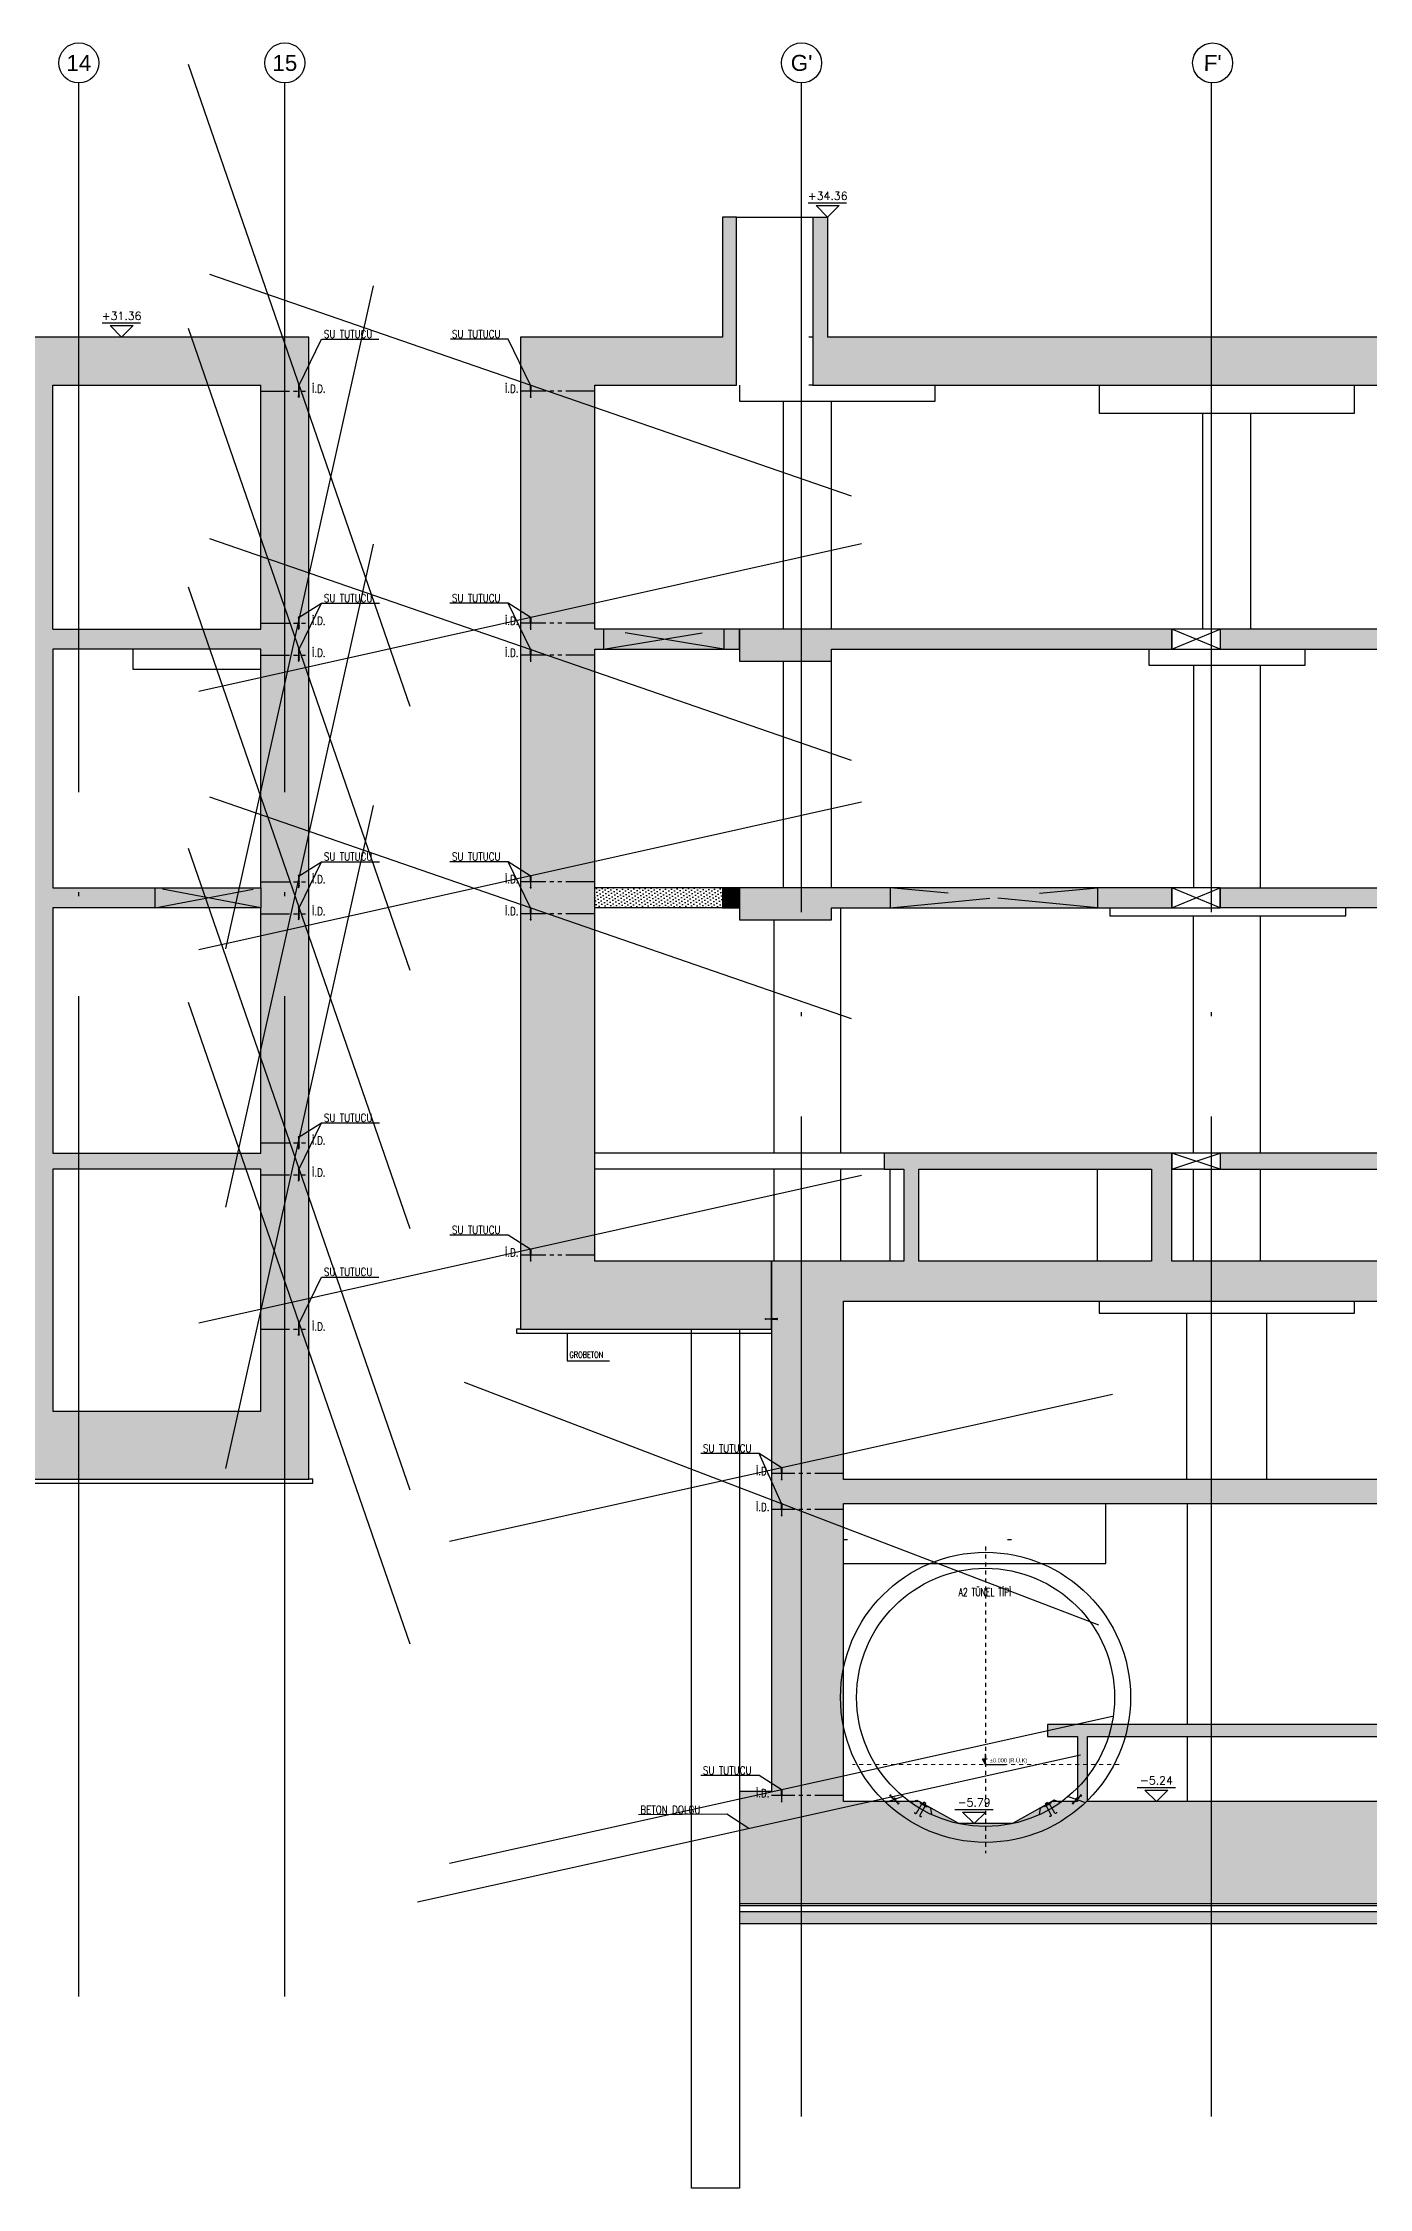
# Model space of a CAD drawing. Header units: millimetres. Extents: x 400408 to 401334, y 4543945 to 4544229.
# Drawn here: x 400810.4 to 400843.6, y 4543950.6 to 4544004.2 of the extents above; entities that cross this region are included whole.
import ezdxf
from ezdxf.enums import TextEntityAlignment as Align

# ---------------------------------------------------------------- set-up
doc = ezdxf.new("R2010")
doc.units = ezdxf.units.MM
for name, pattern in [('ACAD_ISO05W100', [33, 24, -3, 0, -3, 0, -3]), ('AKS', [3, 2.5, -0.25, 0, -0.25]), ('CIZGI', [0.4, 0.25, -0.15]), ('CONTINU', [0]), ('DASHDOT', [1, 0.5, -0.25, 0, -0.25]), ('DASHDOT2', [0.5, 0.25, -0.125, 0, -0.125]), ('Dot', [4, 0, -4]), ('HIDDEN', [0.375, 0.25, -0.125])]:
    doc.linetypes.add(name, pattern=pattern)
for name, color, linetype in [('aks prota', 2, 'AKS'), ('AXIS', 8, 'DASHDOT2'), ('caks prota', 4, 'Continuous'), ('görünüş prota', 4, 'Continuous'), ('inşaat derzi prota', 11, 'Continuous'), ('KALIP', 1, 'Continuous'), ('kesik prota', 2, 'CIZGI'), ('kesit prota', 1, 'Continuous'), ('kesit tarama prota', 252, 'Continuous'), ('KOT', 7, 'Continuous'), ('kot prota', 4, 'Continuous'), ('LINE V2', 7, 'Continuous'), ('merdiven prota', 2, 'Continuous'), ('not prota', 2, 'Continuous'), ('not yazısı prota', 6, 'Continuous'), ('not çizgisi prota', 4, 'Continuous'), ('OLCU', 5, 'Continuous'), ('PRT-CST-rc_level', 6, 'Continuous'), ('PRT-CST-rc_levermark', 4, 'Continuous'), ('st_s_not yazısı', 6, 'Continuous'), ('st_s_not çizgisi', 4, 'CIZGI'), ('st_s_su tutucu', 2, 'Continuous'), ('st_s_ölçü', 4, 'Continuous'), ('taks prota', 7, 'Continuous'), ('WATER STOP_B', 5, 'Continuous')]:
    doc.layers.add(name, color=color, linetype=linetype)
doc.layers.add('PRT-Geo-Axis', color=12, linetype='DASHDOT', lineweight=18)
doc.layers.add('PRT-KD-kazik', color=172, linetype='Continuous', lineweight=25)
doc.styles.add('NOT', font='romanstw.shx')
doc.styles.add('OLCU', font='romanstw.shx')
doc.styles.add('SIMPLXTW', font='simplxtw.shx', dxfattribs={"width": 0.6, "height": 125})
doc.styles.add('TAKS', font='Arial Unicode.ttf')
doc.styles.add('TEXT250', font='romanstw.shx', dxfattribs={"width": 0.8, "height": 25})
doc.styles.add('TSIMPLEX', font='romanstw.shx')
doc.styles.add('TUNNELCONSULT', font='Arial.ttf')
doc.dimstyles.new('1-50', dxfattribs={"dimtxt": 10, "dimasz": 4, "dimexe": 4, "dimexo": 8, "dimgap": 4, "dimtad": 1, "dimdec": 1, "dimrnd": 0.05, "dimzin": 9, "dimdsep": 46, "dimtxsty": 'OLCU', "dimblk1": 'OBLIQUE', "dimblk2": 'OBLIQUE', "dimsah": 1, "dimcen": 2, "dimdle": 4, "dimclrd": 4, "dimclre": 4, "dimclrt": 3, "dimadec": 1, "dimazin": 0, "dimtfac": 1, "dimtdec": 1, "dimtix": 1, "dimtmove": 2, "dimatfit": 3, "dimldrblk": 'OBLIQUE', "dimfxl": 1, "dimtvp": 1, "dimtolj": 1, "dimtzin": 1, "dimarcsym": 0})

# ---------------------------------------------------------------- blocks, each defined once
blk = doc.blocks.new('KOTK5')
at = {"layer": 'PRT-CST-rc_levermark'}
blk.add_line((217, 160), (-213, 160), dxfattribs=at)
blk.add_lwpolyline([(130, 130), (-130, 130), (0, 0)], close=True, dxfattribs=at)
at = {"layer": 'PRT-CST-rc_level', "style": 'OLCU'}
blk.add_attdef('000.00', text='', height=90, dxfattribs=at).set_placement((0, 193), align=Align.CENTER)
blk = doc.blocks.new('_Oblique')
at = {"layer": 'st_s_ölçü', "lineweight": -2}
blk.add_line((-0.5, -0.5), (0.5, 0.5), dxfattribs=at)
blk = doc.blocks.new('D')
at = {"layer": 'st_s_su tutucu', "linetype": 'CONTINU', "ltscale": 0.2}
for p, q in [((-39988, 52508), (-39993, 52508)), ((-39993, 52508), (-39993, 52507)), ((-39993, 52507), (-39991, 52506)), ((-39993, 52449), (-39991, 52450)), ((-39993, 52448), (-39993, 52449)), ((-39988, 52448), (-39993, 52448)), ((-39991, 52499), (-39992, 52499)), ((-39992, 52499), (-39992, 52498)), ((-39992, 52498), (-39991, 52498)), ((-39991, 52489), (-39992, 52489)), ((-39992, 52489), (-39992, 52488)), ((-39992, 52488), (-39991, 52488)), ((-39991, 52479), (-39992, 52479)), ((-39992, 52479), (-39992, 52478)), ((-39992, 52478), (-39991, 52478)), ((-39992, 52468), (-39992, 52469)), ((-39992, 52469), (-39991, 52469)), ((-39991, 52468), (-39992, 52468)), ((-39992, 52458), (-39992, 52459)), ((-39992, 52459), (-39991, 52459)), ((-39991, 52458), (-39992, 52458)), ((-39991, 52506), (-39991, 52499)), ((-39991, 52498), (-39991, 52489)), ((-39991, 52488), (-39991, 52479)), ((-39991, 52469), (-39991, 52478)), ((-39991, 52459), (-39991, 52468)), ((-39991, 52450), (-39991, 52458)), ((-39990, 52506), (-39988, 52507)), ((-39990, 52499), (-39990, 52506)), ((-39989, 52499), (-39990, 52499)), ((-39990, 52489), (-39990, 52498)), ((-39990, 52498), (-39989, 52498)), ((-39989, 52489), (-39990, 52489)), ((-39990, 52479), (-39990, 52488)), ((-39990, 52488), (-39989, 52488)), ((-39989, 52479), (-39990, 52479)), ((-39990, 52478), (-39989, 52478)), ((-39990, 52478), (-39990, 52469)), ((-39990, 52469), (-39989, 52469)), ((-39989, 52468), (-39990, 52468)), ((-39990, 52468), (-39990, 52459)), ((-39990, 52459), (-39989, 52459)), ((-39989, 52458), (-39990, 52458)), ((-39990, 52458), (-39990, 52450)), ((-39990, 52450), (-39988, 52449)), ((-39989, 52498), (-39989, 52499)), ((-39989, 52488), (-39989, 52489)), ((-39989, 52478), (-39989, 52479)), ((-39989, 52469), (-39989, 52468)), ((-39989, 52459), (-39989, 52458)), ((-39988, 52507), (-39988, 52508)), ((-39988, 52449), (-39988, 52448))]:
    blk.add_line(p, q, dxfattribs=at)
blk = doc.blocks.new('KESITKOT')
at = {"layer": 'KOT', "linetype": 'Continuous'}
h = blk.add_hatch(dxfattribs=at)
h.set_pattern_fill('ANSI31', color=5, scale=200, angle=45, style=0)
h.set_pattern_definition([(90, (63253.653, -35392.017), (25, 5e-15), [])])
h.paths.add_polyline_path([(-150, 260), (0, 260), (0, 0)])
at = {"layer": 'KOT', "color": 4, "linetype": 'Continuous'}
for p, q in [((75, 260), (-150, 260)), ((0, 0), (-150, 260)), ((0, 0), (0, 520)), ((0, 0), (1000, 0))]:
    blk.add_line(p, q, dxfattribs=at)
at = {"layer": 'KOT', "color": 7, "linetype": 'Continuous', "style": 'SIMPLXTW', "width": 0.7}
blk.add_attdef('%%P0.000', (216, 100), '', height=200, dxfattribs=at)
blk = doc.blocks.new('A$C05c5180b')
at = {"layer": 'AXIS', "color": 8, "linetype": 'DASHDOT', "ltscale": 3}
blk.add_line((909, 7722), (909, 60), dxfattribs=at)
at = {"layer": 'KALIP'}
for p, q in [((-1158, 1480), (-1585, 1325)), ((-955, 1324), (-806, 1383)), ((-806, 1383), (-459, 1183)), ((-435, 1024), (-459, 1183)), ((2254, 1024), (2278, 1183)), ((2624, 1383), (2278, 1183)), ((2774, 1324), (2624, 1383)), ((2977, 1480), (3404, 1325))]:
    blk.add_line(p, q, dxfattribs=at)
at = {"layer": 'KALIP', "elevation": 0}
for points in [[(-638, 1333), (-658, 1298), (-606, 1268), (-586, 1303)], [(2457, 1333), (2477, 1298), (2425, 1268), (2405, 1303)]]:
    blk.add_lwpolyline(points, close=True, dxfattribs=at)
at = {"layer": 'KALIP'}
for radius in [3625, 3225]:
    blk.add_circle((909, 3955), radius, dxfattribs=at)
at = {"layer": 'LINE V2', "color": 4, "elevation": 0}
for points in [[(-861, 1086, 1), (-818, 1061), (-696, 1274, -0.414214), (-668, 1281), (-616, 1251, -0.414214), (-609, 1224), (-731, 1011, 1), (-688, 986, -1)], [(2680, 1086, -1), (2637, 1061), (2514, 1274, 0.414214), (2487, 1281), (2435, 1251, 0.414214), (2428, 1224), (2550, 1011, -1), (2507, 986, 1)]]:
    blk.add_lwpolyline(points, format="xyb", dxfattribs=at)
for points in [[(-729, 1316), (-556, 1216), (-546, 1233), (-719, 1333)], [(2548, 1316), (2374, 1216), (2364, 1233), (2538, 1333)]]:
    blk.add_lwpolyline(points, close=True, dxfattribs=at)
at = {"layer": 'PRT-Geo-Axis', "linetype": 'DASHDOT', "ltscale": 3}
blk.add_line((4252, 2280), (-2415, 2280), dxfattribs=at)
at = {"layer": 'WATER STOP_B', "color": 3}
for points in [[(-1339, 1405, 0.57735), (-1339, 1408), (-1368, 1436, 0.57735), (-1371, 1435), (-1378, 1408, -0.57735), (-1381, 1407), (-1419, 1444), (-1424, 1439), (-1427, 1443), (-1422, 1447), (-1450, 1474), (-1454, 1469), (-1458, 1472), (-1453, 1477), (-1470, 1493), (-1488, 1490), (-1492, 1494), (-1467, 1520), (-1463, 1515), (-1466, 1498), (-1449, 1481), (-1444, 1486), (-1441, 1483), (-1445, 1478), (-1418, 1452), (-1414, 1457), (-1410, 1453), (-1415, 1448), (-1383, 1418, 0.57735), (-1380, 1419), (-1374, 1445, -0.57735), (-1370, 1446), (-1329, 1405, -0.57735), (-1330, 1402), (-1355, 1395, 0.57735), (-1356, 1392), (-1324, 1361), (-1320, 1366), (-1316, 1363), (-1321, 1358), (-1294, 1332), (-1289, 1337), (-1285, 1333), (-1290, 1328), (-1273, 1312), (-1255, 1316), (-1251, 1312), (-1276, 1286), (-1280, 1290), (-1277, 1308), (-1294, 1324), (-1299, 1319), (-1302, 1323), (-1298, 1327), (-1325, 1354), (-1330, 1349), (-1333, 1352), (-1328, 1357), (-1366, 1394, -0.57735), (-1366, 1397)], [(3158, 1405, -0.57735), (3157, 1408), (3186, 1436, -0.57735), (3190, 1435), (3196, 1408, 0.57735), (3200, 1407), (3238, 1444), (3242, 1439), (3246, 1443), (3241, 1447), (3268, 1474), (3273, 1469), (3277, 1472), (3272, 1477), (3289, 1493), (3307, 1490), (3311, 1494), (3286, 1520), (3282, 1515), (3285, 1498), (3268, 1481), (3263, 1486), (3260, 1483), (3264, 1478), (3237, 1452), (3232, 1457), (3229, 1453), (3234, 1448), (3202, 1418, -0.57735), (3199, 1419), (3193, 1445, 0.57735), (3189, 1446), (3148, 1405, 0.57735), (3148, 1402), (3174, 1395, -0.57735), (3174, 1392), (3143, 1361), (3138, 1366), (3135, 1363), (3140, 1358), (3112, 1332), (3108, 1337), (3104, 1333), (3109, 1328), (3092, 1312), (3074, 1316), (3070, 1312), (3095, 1286), (3099, 1290), (3096, 1308), (3113, 1324), (3118, 1319), (3121, 1323), (3117, 1327), (3144, 1354), (3148, 1349), (3152, 1352), (3147, 1357), (3185, 1394, 0.57735), (3184, 1397)]]:
    blk.add_lwpolyline(points, format="xyb", close=True, dxfattribs=at)
at = {"layer": 'OLCU'}
ref = blk.add_blockref('KESITKOT', (909, 2280), dxfattribs=dict(at, xscale=0.4999999999987873, yscale=0.4999999999987873, zscale=0.4999999999987873))
ref.add_attrib('%%P0.000', '%%P0.000 (R.Ü.K)', (1017, 2330), dxfattribs={"layer": 'KOT', "color": 1, "linetype": 'Continuous', "height": 100, "style": 'TUNNELCONSULT'})
at = {"layer": 'not prota', "style": 'TEXT250', "width": 0.7}
blk.add_text('A2 TÜNEL TİPİ', height=200, dxfattribs=at).set_placement((891, 6585), align=Align.MIDDLE_CENTER)
blk = doc.blocks.new('B-B Kesiti')
at = {"layer": 'kesit tarama prota'}
h = blk.add_hatch(color=256, dxfattribs=at)
h.dxf.hatch_style = 1
h.paths.add_polyline_path([(400752.805, 4543960.269), (400728.539, 4543960.269), (400728.539, 4543961.899), (400774.304, 4543961.899), (400774.304, 4543960.269), (400754.145, 4543960.269), (400754.145, 4543957.719), (400787.745, 4543957.719), (400787.745, 4543960.269), (400787.745, 4543973.779), (400787.72, 4543973.779), (400787.72, 4543976.079), (400788.22, 4543976.079), (400788.22, 4543976.279), (400790.599, 4543976.279), (400790.599, 4543973.779), (400787.745, 4543973.779), (400787.745, 4543972.079), (400807.774, 4543972.079), (400808.983, 4543968.329), (400817.081, 4543968.329), (400817.081, 4543996.869), (400808.979, 4543996.869), (400808.979, 4543999.529), (400806.381, 4543999.529), (400806.381, 4543996.869), (400802.081, 4543996.869), (400802.081, 4544000.039), (400801.781, 4544000.039), (400801.781, 4543995.669), (400806.181, 4543995.669), (400806.181, 4543989.569), (400806.181, 4543989.069), (400806.181, 4543983.109), (400806.181, 4543982.609), (400806.181, 4543973.779), (400790.899, 4543973.779), (400790.899, 4543976.079), (400804.381, 4543976.079), (400804.381, 4543976.479), (400788.02, 4543976.479), (400788.02, 4543976.279), (400787.72, 4543976.279), (400787.72, 4543976.669), (400787.42, 4543976.669), (400787.42, 4543976.839), (400787.12, 4543976.839), (400787.12, 4543977.009), (400786.82, 4543977.009), (400786.82, 4543977.179), (400786.52, 4543977.179), (400786.52, 4543977.349), (400786.22, 4543977.349), (400786.22, 4543977.519), (400785.92, 4543977.519), (400785.92, 4543977.689), (400785.62, 4543977.689), (400785.62, 4543977.859), (400785.32, 4543977.859), (400785.32, 4543978.029), (400785.02, 4543978.029), (400785.02, 4543978.199), (400784.72, 4543978.199), (400784.72, 4543978.369), (400784.42, 4543978.369), (400784.42, 4543978.539), (400784.12, 4543978.539), (400784.12, 4543978.709), (400782.92, 4543978.709), (400782.92, 4543978.879), (400782.62, 4543978.879), (400782.62, 4543979.049), (400782.32, 4543979.049), (400782.32, 4543979.219), (400782.02, 4543979.219), (400782.02, 4543979.389), (400781.72, 4543979.389), (400781.72, 4543979.559), (400781.42, 4543979.559), (400781.42, 4543979.729), (400781.12, 4543979.729), (400781.12, 4543979.899), (400780.82, 4543979.899), (400780.82, 4543980.069), (400780.52, 4543980.069), (400780.52, 4543980.239), (400780.22, 4543980.239), (400780.22, 4543980.409), (400779.92, 4543980.409), (400779.92, 4543980.579), (400779.62, 4543980.579), (400779.62, 4543980.749), (400779.32, 4543980.749), (400779.32, 4543980.919), (400778.12, 4543980.919), (400778.12, 4543981.089), (400777.82, 4543981.089), (400777.82, 4543981.259), (400777.52, 4543981.259), (400777.52, 4543981.429), (400777.22, 4543981.429), (400777.22, 4543981.599), (400776.92, 4543981.599), (400776.92, 4543981.769), (400776.62, 4543981.769), (400776.62, 4543981.939), (400776.32, 4543981.939), (400776.32, 4543982.109), (400776.02, 4543982.109), (400776.02, 4543982.279), (400775.72, 4543982.279), (400775.72, 4543982.449), (400775.42, 4543982.449), (400775.42, 4543982.619), (400775.12, 4543982.619), (400775.12, 4543982.789), (400774.82, 4543982.789), (400774.82, 4543982.959), (400774.52, 4543982.959), (400774.52, 4543983.109), (400759.295, 4543983.109), (400759.295, 4543989.019), (400758.995, 4543989.019), (400758.995, 4543983.109), (400752.995, 4543983.109), (400752.995, 4543989.019), (400752.695, 4543989.019), (400752.695, 4543983.109), (400752.695, 4543983.009), (400752.445, 4543983.009), (400752.445, 4543983.109), (400737.186, 4543983.109), (400737.186, 4543982.609), (400771.969, 4543982.609), (400771.969, 4543981.109), (400776.291, 4543981.109), (400784.311, 4543976.479), (400739.486, 4543976.479), (400739.486, 4543976.079), (400784.799, 4543976.079), (400784.799, 4543973.779), (400764.016, 4543973.779), (400764.016, 4543976.029), (400763.716, 4543976.029), (400763.716, 4543973.779), (400746.716, 4543973.779), (400746.716, 4543976.029), (400746.416, 4543976.029), (400746.416, 4543973.779), (400739.586, 4543973.779), (400739.586, 4543972.779), (400784.683, 4543972.779), (400784.683, 4543968.319), (400739.586, 4543968.319), (400739.586, 4543966.819), (400737.486, 4543966.819), (400737.486, 4543968.319), (400720.174, 4543968.319), (400720.174, 4543968.119), (400719.874, 4543968.119), (400719.874, 4543968.509), (400719.584, 4543968.509), (400719.584, 4543968.679), (400719.294, 4543968.679), (400719.294, 4543968.849), (400719.004, 4543968.849), (400719.004, 4543969.019), (400718.714, 4543969.019), (400718.714, 4543969.189), (400718.424, 4543969.189), (400718.424, 4543969.359), (400718.134, 4543969.359), (400718.134, 4543969.529), (400717.844, 4543969.529), (400717.844, 4543969.699), (400717.554, 4543969.699), (400717.554, 4543969.869), (400717.264, 4543969.869), (400717.264, 4543970.039), (400716.974, 4543970.039), (400716.974, 4543970.209), (400716.684, 4543970.209), (400716.684, 4543970.379), (400716.394, 4543970.379), (400716.394, 4543970.549), (400716.104, 4543970.549), (400716.104, 4543970.719), (400715.814, 4543970.719), (400715.814, 4543970.889), (400715.524, 4543970.889), (400715.524, 4543971.059), (400714.034, 4543971.059), (400714.034, 4543971.229), (400713.744, 4543971.229), (400713.744, 4543971.399), (400713.454, 4543971.399), (400713.454, 4543971.569), (400713.164, 4543971.569), (400713.164, 4543971.739), (400712.874, 4543971.739), (400712.874, 4543971.909), (400712.584, 4543971.909), (400712.584, 4543972.079), (400712.294, 4543972.079), (400712.294, 4543972.249), (400712.004, 4543972.249), (400712.004, 4543972.419), (400711.714, 4543972.419), (400711.714, 4543972.589), (400711.424, 4543972.589), (400711.424, 4543972.759), (400711.134, 4543972.759), (400711.134, 4543972.929), (400710.844, 4543972.929), (400710.844, 4543973.099), (400710.554, 4543973.099), (400710.554, 4543973.269), (400710.264, 4543973.269), (400710.264, 4543973.439), (400709.974, 4543973.439), (400709.974, 4543973.609), (400709.684, 4543973.609), (400709.684, 4543973.779), (400708.194, 4543973.779), (400708.194, 4543973.949), (400707.904, 4543973.949), (400707.904, 4543974.119), (400707.614, 4543974.119), (400707.614, 4543974.289), (400707.324, 4543974.289), (400707.324, 4543974.459), (400707.034, 4543974.459), (400707.034, 4543974.629), (400706.744, 4543974.629), (400706.744, 4543974.799), (400706.454, 4543974.799), (400706.454, 4543974.969), (400706.164, 4543974.969), (400706.164, 4543975.139), (400705.874, 4543975.139), (400705.874, 4543975.309), (400705.584, 4543975.309), (400705.584, 4543975.479), (400705.294, 4543975.479), (400705.294, 4543975.649), (400705.004, 4543975.649), (400705.004, 4543975.819), (400704.714, 4543975.819), (400704.714, 4543975.989), (400704.424, 4543975.989), (400704.424, 4543976.159), (400704.134, 4543976.159), (400704.134, 4543976.329), (400703.844, 4543976.329), (400703.844, 4543976.479), (400677.281, 4543976.479), (400677.281, 4543982.609), (400684.831, 4543982.609), (400684.831, 4543983.109), (400677.281, 4543983.109), (400677.281, 4543989.069), (400713.741, 4543989.069), (400713.741, 4543989.569), (400677.281, 4543989.569), (400677.281, 4543995.669), (400695.588, 4543995.669), (400695.588, 4543998.249), (400695.288, 4543998.249), (400695.288, 4543996.869), (400677.081, 4543996.869), (400677.081, 4543997.399), (400674.481, 4543997.399), (400674.481, 4543996.869), (400666.381, 4543996.869), (400666.381, 4543972.079), (400678.171, 4543972.079), (400679.381, 4543968.329), (400686.131, 4543968.329), (400687.34, 4543972.079), (400703.132, 4543972.079), (400705.812, 4543966.719), (400715.1, 4543966.719), (400715.1, 4543968.319), (400714.034, 4543968.319), (400714.034, 4543970.859), (400715.18, 4543970.859), (400719.574, 4543968.283), (400719.574, 4543967.289), (400718.157, 4543967.289), (400718.157, 4543967.919), (400717.002, 4543967.919), (400717.002, 4543968.319), (400715.1, 4543968.319), (400715.1, 4543966.719), (400715.1, 4543960.269), (400715.1, 4543957.719), (400752.805, 4543957.719)])
h.paths.add_polyline_path([(400726.839, 4543962.199), (400726.839, 4543961.899), (400728.114, 4543961.899), (400728.114, 4543960.269), (400727.025, 4543960.269), (400725.342, 4543959.719), (400723.062, 4543959.719), (400721.379, 4543960.269), (400718.162, 4543960.269), (400718.162, 4543966.419), (400723.605, 4543966.419), (400723.605, 4543967.719), (400736.886, 4543967.719), (400736.886, 4543966.219), (400740.186, 4543966.219), (400740.186, 4543967.719), (400784.683, 4543967.719), (400784.683, 4543960.269), (400781.466, 4543960.269), (400779.783, 4543959.719), (400777.503, 4543959.719), (400775.82, 4543960.269), (400774.731, 4543960.269), (400774.731, 4543961.899), (400776.006, 4543961.899), (400776.006, 4543962.199)], flags=16)
h.paths.add_polyline_path([(400723.005, 4543966.819), (400719.874, 4543966.819), (400719.874, 4543967.919), (400720.374, 4543967.919), (400720.374, 4543968.119), (400723.005, 4543968.119)], flags=16)
h.paths.add_polyline_path([(400713.734, 4543968.319), (400707.512, 4543968.319), (400707.512, 4543973.179), (400707.512, 4543973.779), (400702.325, 4543973.779), (400702.325, 4543976.279), (400703.534, 4543976.279), (400707.512, 4543973.947), (400707.512, 4543973.779), (400707.512, 4543973.179), (400708.73, 4543973.179), (400713.734, 4543970.291)], flags=16)
h.paths.add_polyline_path([(400702.025, 4543973.779), (400684.731, 4543973.779), (400684.431, 4543973.779), (400684.431, 4543970.029), (400681.081, 4543970.029), (400681.081, 4543973.779), (400680.781, 4543973.779), (400677.281, 4543973.779), (400677.281, 4543976.079), (400702.025, 4543976.079)], flags=16)
h.paths.add_polyline_path([(400772.569, 4543981.609), (400772.569, 4543982.909), (400774.202, 4543982.909), (400776.425, 4543981.65), (400776.425, 4543981.609)], flags=16)
h.paths.add_polyline_path([(400778.12, 4543980.631), (400778.12, 4543980.719), (400778.967, 4543980.719), (400782.62, 4543978.65), (400782.62, 4543978.033)], flags=16)
h.paths.add_polyline_path([(400782.92, 4543977.86), (400782.92, 4543978.509), (400783.767, 4543978.509), (400787.42, 4543976.44), (400787.42, 4543973.779), (400785.299, 4543973.779), (400785.299, 4543976.486)], flags=16)
h.paths.add_polyline_path([(400676.681, 4543973.779), (400673.281, 4543973.779), (400673.281, 4543995.669), (400674.781, 4543995.669), (400674.781, 4543997.099), (400676.681, 4543997.099)], flags=16)
h.paths.add_polyline_path([(400672.781, 4543973.779), (400667.581, 4543973.779), (400667.581, 4543976.079), (400672.781, 4543976.079)], flags=16)
h.paths.add_polyline_path([(400672.781, 4543976.479), (400667.581, 4543976.479), (400667.581, 4543982.609), (400672.781, 4543982.609)], flags=16)
h.paths.add_polyline_path([(400672.781, 4543983.109), (400667.581, 4543983.109), (400667.581, 4543989.069), (400672.781, 4543989.069)], flags=16)
h.paths.add_polyline_path([(400672.781, 4543989.569), (400667.581, 4543989.569), (400667.581, 4543995.669), (400672.781, 4543995.669)], flags=16)
h.paths.add_polyline_path([(400806.783, 4543973.779), (400806.783, 4543999.329), (400808.679, 4543999.329), (400808.679, 4543995.669), (400810.183, 4543995.669), (400810.183, 4543973.779)], flags=16)
h.paths.add_polyline_path([(400810.683, 4543970.029), (400810.683, 4543976.079), (400815.881, 4543976.079), (400815.881, 4543973.779), (400815.881, 4543970.029)], flags=16)
h.paths.add_polyline_path([(400810.683, 4543976.479), (400810.683, 4543982.609), (400815.881, 4543982.609), (400815.881, 4543976.479)], flags=16)
h.paths.add_polyline_path([(400810.683, 4543983.109), (400810.683, 4543989.069), (400815.881, 4543989.069), (400815.881, 4543983.109)], flags=16)
h.paths.add_polyline_path([(400810.683, 4543989.569), (400810.683, 4543995.669), (400815.881, 4543995.669), (400815.881, 4543989.569)], flags=16)
at = {"layer": 'aks prota', "ltscale": 10}
for p, q in [((400811.331, 4543955.395), (400811.331, 4544003.223)), ((400816.481, 4543955.395), (400816.481, 4544003.223))]:
    blk.add_line(p, q, dxfattribs=at)
at = {"layer": 'caks prota', "ltscale": 0.05}
for centre in [(400811.332, 4544003.723), (400816.481, 4544003.723)]:
    blk.add_circle(centre, 0.5, dxfattribs=at)
at = {"layer": 'görünüş prota', "color": 4}
blk.add_lwpolyline([(400812.681, 4543989.069), (400812.681, 4543988.569), (400815.881, 4543988.569)], dxfattribs=at)
at = {"layer": 'görünüş prota'}
blk.add_lwpolyline([(400791.169, 4543971.979), (400807.701, 4543971.979), (400808.911, 4543968.229), (400817.181, 4543968.229), (400817.181, 4543968.329), (400817.081, 4543968.329)], dxfattribs=at)
at = {"layer": 'inşaat derzi prota', "linetype": 'ACAD_ISO05W100', "ltscale": 0.03}
for points in [[(400815.881, 4543995.519), (400817.081, 4543995.519)], [(400815.881, 4543989.719), (400817.081, 4543989.719)], [(400815.881, 4543988.919), (400817.081, 4543988.919)], [(400815.881, 4543983.26), (400817.081, 4543983.26)], [(400815.881, 4543982.46), (400817.081, 4543982.46)], [(400815.881, 4543976.73), (400817.081, 4543976.73)], [(400815.881, 4543975.93), (400817.081, 4543975.93)], [(400815.881, 4543972.079), (400817.081, 4543972.079)]]:
    blk.add_lwpolyline(points, dxfattribs=at)
at = {"layer": 'kesik prota', "ltscale": 10}
blk.add_lwpolyline([(400813.231, 4543983.109), (400813.231, 4543982.609), (400815.881, 4543983.109), (400815.881, 4543982.609), (400813.231, 4543983.109)], dxfattribs=at)
at = {"layer": 'kesit prota', "color": 1}
for points in [[(400817.081, 4543996.869), (400808.979, 4543996.869), (400808.979, 4543999.529), (400806.381, 4543999.529), (400806.381, 4543996.869), (400802.081, 4543996.869), (400802.081, 4544000.039), (400801.781, 4544000.039), (400801.781, 4543995.669), (400806.181, 4543995.669)], [(400808.983, 4543968.329), (400817.081, 4543968.329), (400817.081, 4543996.869)], [(400810.683, 4543989.569), (400815.881, 4543989.569), (400815.881, 4543995.669)], [(400810.683, 4543989.569), (400810.683, 4543995.669), (400815.881, 4543995.669)], [(400815.881, 4543983.109), (400815.881, 4543989.069), (400810.683, 4543989.069)], [(400810.683, 4543989.069), (400810.683, 4543983.109), (400815.881, 4543983.109)], [(400810.683, 4543982.609), (400810.683, 4543976.479), (400815.881, 4543976.479), (400815.881, 4543982.609)], [(400815.881, 4543982.609), (400810.683, 4543982.609)], [(400815.881, 4543973.779), (400815.881, 4543973.779), (400815.881, 4543976.079), (400810.683, 4543976.079)]]:
    blk.add_lwpolyline(points, dxfattribs=at)
at = {"layer": 'kesit prota'}
blk.add_lwpolyline([(400810.683, 4543976.079), (400810.683, 4543970.029), (400815.881, 4543970.029), (400815.881, 4543973.779)], dxfattribs=at)
at = {"layer": 'kot prota', "linetype": 'CONTINU', "ltscale": 0.1}
ref = blk.add_blockref('KOTK5', (400812.4, 4543996.869), dxfattribs=dict(at, xscale=-0.002222222222222222, yscale=0.002222222222222222, zscale=0.002222222222222222, rotation=359.9999999999902))
ref.add_attrib('000.00', '+31.36', dxfattribs={"layer": 'PRT-CST-rc_level', "height": 0.2, "style": 'OLCU'}).set_placement((400812.4, 4543997.299), align=Align.CENTER)
at = {"layer": 'st_s_ölçü', "xscale": -0.004999999999999998, "yscale": 0.004999999999999998, "zscale": 0.004999999999999998, "rotation": 180}
for p in [(401016.782, 4544257.91), (401016.782, 4544252.11), (401016.782, 4544251.31), (401016.782, 4544245.651), (401016.782, 4544244.851), (401016.782, 4544239.121), (401016.782, 4544238.321), (401016.782, 4544234.47)]:
    blk.add_blockref('D', p, dxfattribs=at)
at = {"layer": 'not yazısı prota', "ltscale": 0.05, "style": 'TSIMPLEX', "width": 0.8}
for s, p in [('SU TUTUCU', (400817.456, 4543996.847)), ('İ.D.', (400817.163, 4543995.481)), ('SU TUTUCU', (400817.456, 4543990.247)), ('İ.D.', (400817.163, 4543989.681)), ('İ.D.', (400817.163, 4543988.881)), ('SU TUTUCU', (400817.456, 4543983.788)), ('İ.D.', (400817.163, 4543983.221)), ('İ.D.', (400817.163, 4543982.421)), ('SU TUTUCU', (400817.456, 4543977.258)), ('İ.D.', (400817.163, 4543976.691)), ('İ.D.', (400817.163, 4543975.891)), ('SU TUTUCU', (400817.456, 4543973.407)), ('İ.D.', (400817.163, 4543972.041))]:
    blk.add_text(s, height=0.2, dxfattribs=at).set_placement(p)
at = {"layer": 'taks prota', "style": 'TAKS'}
for s, p in [('14', (400811.332, 4544003.723)), ('15', (400816.481, 4544003.723))]:
    blk.add_text(s, height=0.4, dxfattribs=at).set_placement(p, align=Align.MIDDLE_CENTER)
at = {"layer": 'not çizgisi prota'}
for points in [[(400816.836, 4543995.67), (400817.395, 4543996.819), (400818.833, 4543996.819)], [(400816.836, 4543989.07), (400817.395, 4543990.219), (400818.833, 4543990.219)], [(400816.843, 4543989.868), (400817.395, 4543990.219), (400818.845, 4543990.219)], [(400816.836, 4543982.61), (400817.395, 4543983.76), (400818.833, 4543983.76)], [(400816.843, 4543983.409), (400817.395, 4543983.76), (400818.845, 4543983.76)], [(400816.836, 4543976.08), (400817.395, 4543977.23), (400818.833, 4543977.23)], [(400816.843, 4543976.879), (400817.395, 4543977.23), (400818.845, 4543977.23)], [(400816.836, 4543972.23), (400817.395, 4543973.379), (400818.833, 4543973.379)]]:
    blk.add_leader(points, dimstyle='1-50', override={"dimasz": 12, "dimgap": 4, "dimtad": 0}, dxfattribs=at)
blk = doc.blocks.new('C-C Kesiti')
at = {"layer": 'kesit tarama prota'}
h = blk.add_hatch(color=256, dxfattribs=at)
h.dxf.hatch_style = 1
h.paths.add_polyline_path([(400998.887, 4543995.669), (401002.431, 4543995.669), (401002.431, 4543999.869), (401002.083, 4543999.869), (401002.083, 4543996.869), (400997.033, 4543996.869), (400997.033, 4543972.079), (401003.307, 4543972.079), (401003.307, 4543973.779), (400998.887, 4543973.779), (400998.887, 4543989.069), (401002.508, 4543989.069), (401002.508, 4543989.569), (400998.887, 4543989.569)])
h = blk.add_hatch(color=256, dxfattribs=at)
h.dxf.hatch_style = 1
h.paths.add_polyline_path([(401046.007, 4543996.869), (401004.708, 4543996.869), (401004.708, 4543999.869), (401004.338, 4543999.869), (401004.338, 4543995.669), (401033.007, 4543995.669), (401037.007, 4543995.669), (401044.507, 4543995.669), (401044.507, 4543989.569), (401025.984, 4543989.569), (401025.984, 4543989.069), (401044.507, 4543989.069), (401044.507, 4543981.609), (401038.607, 4543981.609), (401038.607, 4543983.109), (401025.984, 4543983.109), (401025.984, 4543982.609), (401035.007, 4543982.609), (401035.007, 4543981.909), (401035.607, 4543981.909), (401035.607, 4543982.609), (401038.107, 4543982.609), (401038.107, 4543981.109), (401044.507, 4543981.109), (401044.507, 4543973.779), (401025.984, 4543973.779), (401025.984, 4543972.779), (401035.607, 4543972.779), (401035.607, 4543973.179), (401044.207, 4543973.179), (401044.207, 4543968.319), (401025.757, 4543968.319), (401025.757, 4543967.719), (401044.207, 4543967.719), (401044.207, 4543960.269), (401042.316, 4543960.269), (401041.327, 4543959.719), (401039.987, 4543959.719), (401038.997, 4543960.269), (401038.356, 4543960.269), (401038.356, 4543961.899), (401039.107, 4543961.899), (401039.107, 4543962.199), (401010.207, 4543962.199), (401010.207, 4543961.899), (401010.956, 4543961.899), (401010.956, 4543960.269), (401010.316, 4543960.269), (401009.327, 4543959.719), (401007.987, 4543959.719), (401006.997, 4543960.269), (401005.107, 4543960.269), (401005.107, 4543967.719), (401021.007, 4543967.719), (401021.007, 4543967.119), (401021.807, 4543967.119), (401021.807, 4543967.719), (401023.557, 4543967.719), (401023.557, 4543968.319), (401005.108, 4543968.319), (401005.108, 4543972.779), (401022.808, 4543972.779), (401022.808, 4543973.779), (401021.94, 4543973.779), (401021.94, 4543976.079), (401022.435, 4543976.079), (401022.435, 4543976.479), (401014.524, 4543976.479), (401014.524, 4543976.079), (401021.569, 4543976.079), (401021.569, 4543973.779), (401013.313, 4543973.779), (401013.313, 4543976.479), (401006.118, 4543976.479), (401006.118, 4543976.079), (401006.613, 4543976.079), (401006.613, 4543973.779), (401003.307, 4543973.779), (401003.307, 4543960.521), (401002.507, 4543960.521), (401002.507, 4543957.719), (401022.62, 4543957.719), (401022.895, 4543958.269), (401023.057, 4543958.269), (401023.057, 4543960.269), (401011.206, 4543960.269), (401011.206, 4543961.899), (401038.106, 4543961.899), (401038.106, 4543960.269), (401026.257, 4543960.269), (401026.257, 4543958.269), (401038.479, 4543958.269), (401039.468, 4543957.719), (401041.845, 4543957.719), (401042.835, 4543957.719), (401046.807, 4543957.719), (401046.807, 4543960.269), (401046.007, 4543960.269)])
h.paths.add_polyline_path([(401012.802, 4543976.079), (401012.802, 4543973.779), (401006.984, 4543973.779), (401006.984, 4543976.079)], flags=16)
h = blk.add_hatch(color=256, dxfattribs=at)
h.dxf.hatch_style = 1
h.paths.add_polyline_path([(401004.807, 4543989.069), (401013.313, 4543989.069), (401013.313, 4543989.569), (401002.508, 4543989.569), (401002.508, 4543988.769), (401004.807, 4543988.769)])
h = blk.add_hatch(color=256, dxfattribs=at)
h.dxf.hatch_style = 1
h.paths.add_polyline_path([(401022.808, 4543989.569), (401014.524, 4543989.569), (401014.524, 4543989.069), (401022.808, 4543989.069)])
h = blk.add_hatch(dxfattribs=at)
h.set_pattern_fill('DOTS', color=2, scale=0.05, angle=36)
h.set_pattern_definition([(36, (401064.47961, 4543652.329636), (-0.014547592, 0.087543451), [0, -0.079375])])
h.paths.add_polyline_path([(401002.08, 4543982.609), (401002.08, 4543983.109), (400998.887, 4543983.109), (400998.887, 4543982.609)])
h = blk.add_hatch(color=256, dxfattribs=at)
h.dxf.hatch_style = 1
h.paths.add_polyline_path([(401002.08, 4543982.609), (401002.509, 4543982.609), (401002.509, 4543983.109), (401002.08, 4543983.109)])
h = blk.add_hatch(color=256, dxfattribs=at)
h.dxf.hatch_style = 1
h.paths.add_polyline_path([(401004.807, 4543982.609), (401013.313, 4543982.609), (401013.313, 4543983.109), (401002.509, 4543983.109), (401002.509, 4543982.309), (401004.807, 4543982.309)])
h = blk.add_hatch(color=256, dxfattribs=at)
h.dxf.hatch_style = 1
h.paths.add_polyline_path([(401022.808, 4543983.109), (401014.524, 4543983.109), (401014.524, 4543982.609), (401022.808, 4543982.609)])
h = blk.add_hatch(dxfattribs=at)
h.set_pattern_fill('AR-CONC', color=253, scale=0.001)
h.set_pattern_definition([(50, (401223.6973, 4543652.32964), (0.18218467, -0.015939086), [0.01905, -0.20955]), (355, (401223.6973, 4543652.32964), (-0.03524342, 0.191056845), [0.01524, -0.16764058]), (100.451445, (401223.71249, 4543652.3283), (0.14694125, 0.17511775), [0.01619001, -0.178090245]), (46.1842, (401223.6973, 4543652.38044), (0.27107904, -0.04204233), [0.028575, -0.314325]), (96.63556, (401223.7199, 4543652.37693), (0.23740413, 0.24742612), [0.02428502, -0.2671356]), (351.18415, (401223.6973, 4543652.38044), (0.23740413, 0.24742612), [0.02285997, -0.25145973]), (21, (401223.7227, 4543652.36774), (0.15161439, -0.1022652), [0.01905, -0.20955]), (326, (401223.7227, 4543652.36774), (0.06180203, 0.18418797), [0.01524, -0.16764]), (71.451445, (401223.73534, 4543652.35921), (0.21341642, 0.08192277), [0.01619001, -0.17808994]), (37.5, (401223.697303, 4543652.329636), (0.003088603, 0.084555039), [0, -0.165608, 0, -0.17018, 0, -0.168275]), (7.5, (401223.6973, 4543652.32964), (0.066819663, 0.100180575), [0, -0.097028, 0, -0.161798, 0, -0.064135]), (327.5, (401223.64066, 4543652.329636), (0.135590595, -0.005728744), [0, -0.0635, 0, -0.19812, 0, -0.26289]), (317.5, (401223.61526, 4543652.32964), (0.14812918, 0.02542649), [0, -0.08255, 0, -0.131572, 0, -0.18669])])
h.paths.add_polyline_path([(401007.416, 4543957.519), (401005.974, 4543957.521), (401002.507, 4543957.521), (401002.507, 4543957.221), (401005.896, 4543957.221), (401007.339, 4543957.219), (401022.929, 4543957.219), (401023.204, 4543957.769), (401038.349, 4543957.769), (401039.339, 4543957.219), (401041.975, 4543957.219), (401042.964, 4543957.219), (401046.807, 4543957.219), (401046.807, 4543957.519), (401042.887, 4543957.519), (401041.897, 4543957.519), (401039.416, 4543957.519), (401038.427, 4543958.069), (401023.019, 4543958.069), (401022.744, 4543957.519)])
at = {"layer": 'aks prota', "ltscale": 10}
for p, q in [((401004.057, 4543952.395), (401004.057, 4544003.223)), ((401014.307, 4543952.395), (401014.307, 4544003.223))]:
    blk.add_line(p, q, dxfattribs=at)
at = {"layer": 'caks prota', "ltscale": 0.05}
for centre in [(401004.057, 4544003.723), (401014.332, 4544003.722)]:
    blk.add_circle(centre, 0.5, dxfattribs=at)
at = {"layer": 'görünüş prota'}
for p, q in [((401003.606, 4543989.569), (401003.606, 4543995.269)), ((401004.806, 4543989.569), (401004.806, 4543995.269)), ((401014.089, 4543989.569), (401014.089, 4543994.969)), ((401015.289, 4543989.569), (401015.289, 4543994.969)), ((401014.524, 4543989.569), (401014.524, 4543989.069)), ((401003.606, 4543983.109), (401003.606, 4543988.769)), ((401004.806, 4543983.109), (401004.807, 4543988.769)), ((401013.859, 4543983.109), (401013.859, 4543988.669)), ((401015.524, 4543983.109), (401015.524, 4543988.669)), ((401014.524, 4543983.109), (401014.524, 4543982.609)), ((401005.038, 4543976.479), (401005.038, 4543982.609)), ((401003.372, 4543976.479), (401003.372, 4543982.309)), ((401013.856, 4543976.479), (401013.856, 4543982.409)), ((401015.524, 4543976.479), (401015.524, 4543982.409)), ((401006.118, 4543976.479), (400998.887, 4543976.479)), ((401006.118, 4543976.079), (400998.887, 4543976.079)), ((401003.372, 4543973.779), (401003.372, 4543976.079)), ((401005.038, 4543973.779), (401005.038, 4543976.079)), ((401006.273, 4543973.779), (401006.273, 4543976.079)), ((401011.451, 4543973.779), (401011.451, 4543976.079)), ((401013.856, 4543973.779), (401013.856, 4543976.079)), ((401015.524, 4543973.779), (401015.524, 4543976.079)), ((401013.689, 4543968.319), (401013.689, 4543972.479)), ((401015.689, 4543968.319), (401015.689, 4543972.479)), ((401011.658, 4543966.219), (401011.658, 4543967.719)), ((401013.707, 4543962.199), (401013.707, 4543967.719)), ((401013.707, 4543960.269), (401013.707, 4543961.899)), ((401002.507, 4543957.669), (401022.651, 4543957.669))]:
    blk.add_line(p, q, dxfattribs=at)
for points in [[(401002.431, 4543999.869), (401004.338, 4543999.869)], [(401002.507, 4543995.669), (401002.507, 4543995.269), (401007.396, 4543995.269), (401007.396, 4543995.669)], [(401011.498, 4543995.669), (401011.498, 4543994.969), (401017.88, 4543994.969), (401017.88, 4543995.669)], [(401014.524, 4543989.569), (401013.313, 4543989.569)], [(401012.733, 4543989.069), (401012.733, 4543988.669), (401016.644, 4543988.669), (401016.644, 4543989.069)], [(401013.313, 4543989.069), (401014.524, 4543989.069)], [(401002.08, 4543983.109), (400998.887, 4543983.109)], [(401014.524, 4543983.109), (401013.313, 4543983.109)], [(401002.08, 4543982.609), (400998.887, 4543982.609)], [(401011.763, 4543982.609), (401011.763, 4543982.409), (401017.659, 4543982.409), (401017.659, 4543982.609)], [(401013.313, 4543982.609), (401014.524, 4543982.609)], [(401014.524, 4543976.479), (401013.313, 4543976.479)], [(401013.313, 4543976.079), (401014.524, 4543976.079)], [(401011.498, 4543972.779), (401011.498, 4543972.479), (401017.879, 4543972.479), (401017.879, 4543972.779)], [(400997.033, 4543972.079), (400996.933, 4543972.079), (400996.933, 4543971.979)], [(400996.933, 4543971.979), (401003.307, 4543971.979)], [(401005.107, 4543966.219), (401011.658, 4543966.219)], [(401002.507, 4543958.521), (401002.507, 4543958.521), (401002.507, 4543958.021)], [(401002.507, 4543957.221), (401005.896, 4543957.221), (401007.339, 4543957.219), (401022.929, 4543957.219), (401023.204, 4543957.769), (401038.349, 4543957.769), (401039.339, 4543957.219), (401041.975, 4543957.219), (401042.964, 4543957.219), (401046.807, 4543957.219), (401046.807, 4543958.269), (401046.807, 4543958.269)], [(401002.507, 4543957.521), (401005.974, 4543957.521), (401007.416, 4543957.519), (401022.744, 4543957.519), (401023.019, 4543958.069), (401038.427, 4543958.069), (401039.416, 4543957.519), (401041.897, 4543957.519), (401042.887, 4543957.519), (401046.807, 4543957.519)]]:
    blk.add_lwpolyline(points, dxfattribs=at)
at = {"layer": 'görünüş prota', "color": 4, "linetype": 'Dot'}
for points in [[(401004.338, 4543996.869), (401002.431, 4543996.87)], [(401004.338, 4543995.669), (401002.431, 4543995.67)], [(401005.107, 4543966.819), (401011.658, 4543966.819)]]:
    blk.add_lwpolyline(points, dxfattribs=at)
at = {"layer": 'inşaat derzi prota', "linetype": 'ACAD_ISO05W100', "ltscale": 0.03}
for points in [[(400998.887, 4543995.519), (400997.033, 4543995.519)], [(400998.887, 4543989.719), (400997.033, 4543989.719)], [(400998.887, 4543988.919), (400997.033, 4543988.919)], [(400998.887, 4543983.259), (400997.033, 4543983.259)], [(400998.887, 4543982.459), (400997.033, 4543982.459)], [(400998.887, 4543973.929), (400997.033, 4543973.929)], [(401005.107, 4543968.469), (401003.307, 4543968.469)], [(401005.107, 4543967.569), (401003.307, 4543967.569)], [(401005.107, 4543960.419), (401003.307, 4543960.419)]]:
    blk.add_lwpolyline(points, dxfattribs=at)
at = {"layer": 'kesit prota'}
for p, q in [((401002.083, 4543999.869), (401002.083, 4543996.869)), ((401004.708, 4543999.869), (401004.708, 4543996.869))]:
    blk.add_line(p, q, dxfattribs=at)
for points in [[(401002.083, 4543996.869), (400997.033, 4543996.869), (400997.033, 4543972.079), (401003.307, 4543972.079), (401003.307, 4543973.779), (400998.887, 4543973.779), (400998.887, 4543989.069), (401002.508, 4543989.069), (401002.508, 4543989.569), (400998.887, 4543989.569), (400998.887, 4543995.669), (401002.431, 4543995.669), (401002.431, 4543999.869), (401002.083, 4543999.869)], [(401004.338, 4543999.869), (401004.338, 4543995.669), (401033.007, 4543995.669), (401033.007, 4543995.669), (401037.007, 4543995.669), (401037.007, 4543995.669)], [(401004.338, 4543999.869), (401004.708, 4543999.869)], [(401039.107, 4543962.199), (401010.207, 4543962.199), (401010.207, 4543961.899), (401010.956, 4543961.899), (401010.956, 4543960.269), (401010.316, 4543960.269), (401009.327, 4543959.719), (401007.987, 4543959.719), (401006.997, 4543960.269), (401005.107, 4543960.269), (401005.107, 4543967.719), (401021.007, 4543967.719)], [(401023.557, 4543968.319), (401005.108, 4543968.319), (401005.108, 4543972.779), (401022.808, 4543972.779)], [(401022.435, 4543976.479), (401014.524, 4543976.479), (401014.524, 4543976.079), (401021.569, 4543976.079)], [(401021.569, 4543973.779), (401013.313, 4543973.779), (401013.313, 4543976.479), (401006.118, 4543976.479), (401006.118, 4543976.079), (401006.613, 4543976.079), (401006.613, 4543973.779), (401003.307, 4543973.779), (401003.307, 4543960.521), (401002.507, 4543960.521), (401002.507, 4543957.719), (401022.62, 4543957.719)], [(401023.057, 4543960.269), (401011.206, 4543960.269), (401011.206, 4543961.899), (401038.106, 4543961.899)], [(401046.007, 4543996.869), (401004.708, 4543996.869)], [(401013.313, 4543989.569), (401002.508, 4543989.569), (401002.508, 4543988.769), (401004.807, 4543988.769), (401004.807, 4543989.069)], [(401004.807, 4543989.069), (401013.313, 4543989.069), (401013.313, 4543989.569)], [(401002.08, 4543982.609), (401002.509, 4543982.609), (401002.509, 4543983.109), (401002.08, 4543983.109), (401002.08, 4543982.609)], [(401004.807, 4543982.609), (401013.313, 4543982.609), (401013.313, 4543983.109), (401002.509, 4543983.109), (401002.509, 4543982.309), (401004.807, 4543982.309), (401004.807, 4543982.609)], [(401012.802, 4543973.779), (401006.984, 4543973.779), (401006.984, 4543976.079), (401012.802, 4543976.079), (401012.802, 4543973.779)], [(400997.033, 4543972.079), (401003.307, 4543972.079)]]:
    blk.add_lwpolyline(points, dxfattribs=at)
for points in [[(401014.524, 4543989.569), (401014.524, 4543989.069), (401022.808, 4543989.069), (401022.808, 4543989.569)], [(401022.808, 4543982.609), (401014.524, 4543982.609), (401014.524, 4543983.109), (401022.808, 4543983.109)]]:
    blk.add_lwpolyline(points, close=True, dxfattribs=at)
at = {"layer": 'merdiven prota', "linetype": 'HIDDEN', "ltscale": 10}
for points in [[(400999.109, 4543989.069), (401002.116, 4543989.569), (401002.116, 4543989.069), (400999.109, 4543989.569), (400999.109, 4543989.069)], [(401013.313, 4543989.069), (401014.524, 4543989.569), (401014.524, 4543989.069), (401013.313, 4543989.569), (401013.313, 4543989.069)], [(401006.273, 4543982.609), (401011.451, 4543983.109), (401011.451, 4543982.609), (401006.273, 4543983.109), (401006.273, 4543982.609)], [(401013.313, 4543982.609), (401014.524, 4543983.109), (401014.524, 4543982.609), (401013.313, 4543983.109), (401013.313, 4543982.609)], [(401013.313, 4543976.079), (401014.524, 4543976.479), (401014.524, 4543976.079), (401013.313, 4543976.479), (401013.313, 4543976.079)]]:
    blk.add_lwpolyline(points, dxfattribs=at)
at = {"layer": 'PRT-KD-kazik', "color": 3}
blk.add_lwpolyline([(401002.507, 4543972.079), (401002.507, 4543950.609), (401001.307, 4543950.609), (401001.307, 4543972.079)], dxfattribs=at)
at = {"layer": 'st_s_not çizgisi', "linetype": 'CONTINU'}
blk.add_lwpolyline([(400998.197, 4543971.979), (400998.197, 4543971.285), (400999.253, 4543971.285)], dxfattribs=at)
at = {"layer": 'kesit prota', "xscale": 0.001, "yscale": 0.001, "zscale": 0.001}
blk.add_blockref('A$C05c5180b', (401007.747, 4543958.919), dxfattribs=at)
at = {"layer": 'kot prota', "linetype": 'CONTINU', "ltscale": 0.1}
ref = blk.add_blockref('KOTK5', (401004.708, 4543999.869), dxfattribs=dict(at, xscale=-0.002222222222222222, yscale=0.002222222222222221, zscale=0.002222222222222222, rotation=359.9999999999409))
ref.add_attrib('000.00', '+34.36', dxfattribs={"layer": 'PRT-CST-rc_level', "height": 0.2, "style": 'OLCU'}).set_placement((401004.708, 4544000.299), align=Align.CENTER)
ref = blk.add_blockref('KOTK5', (401012.926, 4543960.269), dxfattribs=dict(at, xscale=-0.002222222222222222, yscale=0.002222222222222221, zscale=0.002222222222222222, rotation=359.9999999999409))
ref.add_attrib('000.00', '-5.24', dxfattribs={"layer": 'PRT-CST-rc_level', "height": 0.2, "style": 'OLCU'}).set_placement((401012.926, 4543960.699), align=Align.CENTER)
ref = blk.add_blockref('KOTK5', (401008.37, 4543959.719), dxfattribs=dict(at, xscale=-0.002222222222222222, yscale=0.002222222222222221, zscale=0.002222222222222222, rotation=359.9999999999409))
ref.add_attrib('000.00', '-5.79', dxfattribs={"layer": 'PRT-CST-rc_level', "height": 0.2, "style": 'OLCU'}).set_placement((401008.37, 4543960.149), align=Align.CENTER)
at = {"layer": 'st_s_ölçü', "xscale": 0.004999999999999998, "yscale": 0.004999999999999998, "zscale": 0.004999999999999998}
for p, rotation in [((400797.332, 4544257.91), 180.0000000000342), ((400797.332, 4544252.11), 180.0000000000342), ((400797.332, 4544251.31), 180.0000000000342), ((400797.332, 4544245.65), 180.0000000000342), ((400797.332, 4544244.85), 180.0000000000342), ((400797.332, 4544236.32), 180.0000000000342), ((400740.916, 4543772.378), 270.0000004130123), ((400803.606, 4544230.86), 180.0000000000342), ((400803.606, 4544229.96), 180.0000000000342), ((400803.606, 4544222.81), 180.0000000000342)]:
    blk.add_blockref('D', p, dxfattribs=dict(at, rotation=rotation))
at = {"layer": 'not yazısı prota', "ltscale": 0.05, "style": 'TSIMPLEX', "width": 0.8}
for s, p in [('SU TUTUCU', (400995.317, 4543996.847)), ('İ.D.', (400996.646, 4543995.481)), ('SU TUTUCU', (400995.317, 4543990.247)), ('İ.D.', (400996.646, 4543989.681)), ('İ.D.', (400996.646, 4543988.881)), ('SU TUTUCU', (400995.317, 4543983.787)), ('İ.D.', (400996.646, 4543983.221)), ('İ.D.', (400996.646, 4543982.421)), ('SU TUTUCU', (400995.317, 4543974.457)), ('İ.D.', (400996.646, 4543973.891)), ('SU TUTUCU', (401001.591, 4543968.997)), ('İ.D.', (401002.919, 4543968.431)), ('İ.D.', (401002.919, 4543967.531)), ('SU TUTUCU', (401001.591, 4543960.947)), ('İ.D.', (401002.919, 4543960.381)), ('BETON DOLGU', (401000.026, 4543959.966))]:
    blk.add_text(s, height=0.2, dxfattribs=at).set_placement(p)
at = {"layer": 'st_s_not yazısı', "ltscale": 0.05, "style": 'NOT', "width": 0.8}
blk.add_text('GROBETON', height=0.15, dxfattribs=at).set_placement((400998.255, 4543971.438), align=Align.MIDDLE_LEFT)
at = {"layer": 'taks prota', "style": 'TAKS'}
for s, p in [("G'", (401004.057, 4544003.723)), ("F'", (401014.332, 4544003.722))]:
    blk.add_text(s, height=0.4, rotation=359.5052, dxfattribs=at).set_placement(p, align=Align.MIDDLE_CENTER)
at = {"layer": 'not çizgisi prota'}
for points in [[(400997.278, 4543995.67), (400996.719, 4543996.819), (400995.281, 4543996.819)], [(400997.271, 4543989.868), (400996.719, 4543990.219), (400995.269, 4543990.219)], [(400997.278, 4543989.07), (400996.719, 4543990.219), (400995.281, 4543990.219)], [(400997.271, 4543983.408), (400996.719, 4543983.759), (400995.269, 4543983.759)], [(400997.278, 4543982.61), (400996.719, 4543983.759), (400995.281, 4543983.759)], [(400997.271, 4543974.078), (400996.719, 4543974.429), (400995.269, 4543974.429)], [(401003.544, 4543968.618), (401002.993, 4543968.969), (401001.542, 4543968.969)], [(401003.551, 4543967.719), (401002.993, 4543968.969), (401001.554, 4543968.969)], [(401003.544, 4543960.568), (401002.993, 4543960.919), (401001.542, 4543960.919)], [(401002.742, 4543959.6), (401002.191, 4543959.951), (400999.977, 4543959.938)]]:
    blk.add_leader(points, dimstyle='1-50', override={"dimasz": 12, "dimgap": 4, "dimtad": 0}, dxfattribs=at)

msp = doc.modelspace()

# ---------------------------------------------------------------- block references
for name, p in [('B-B Kesiti', (0, 0)), ('C-C Kesiti', (-174.66, 0))]:
    msp.add_blockref(name, p)

doc.saveas('drawing.dxf')
